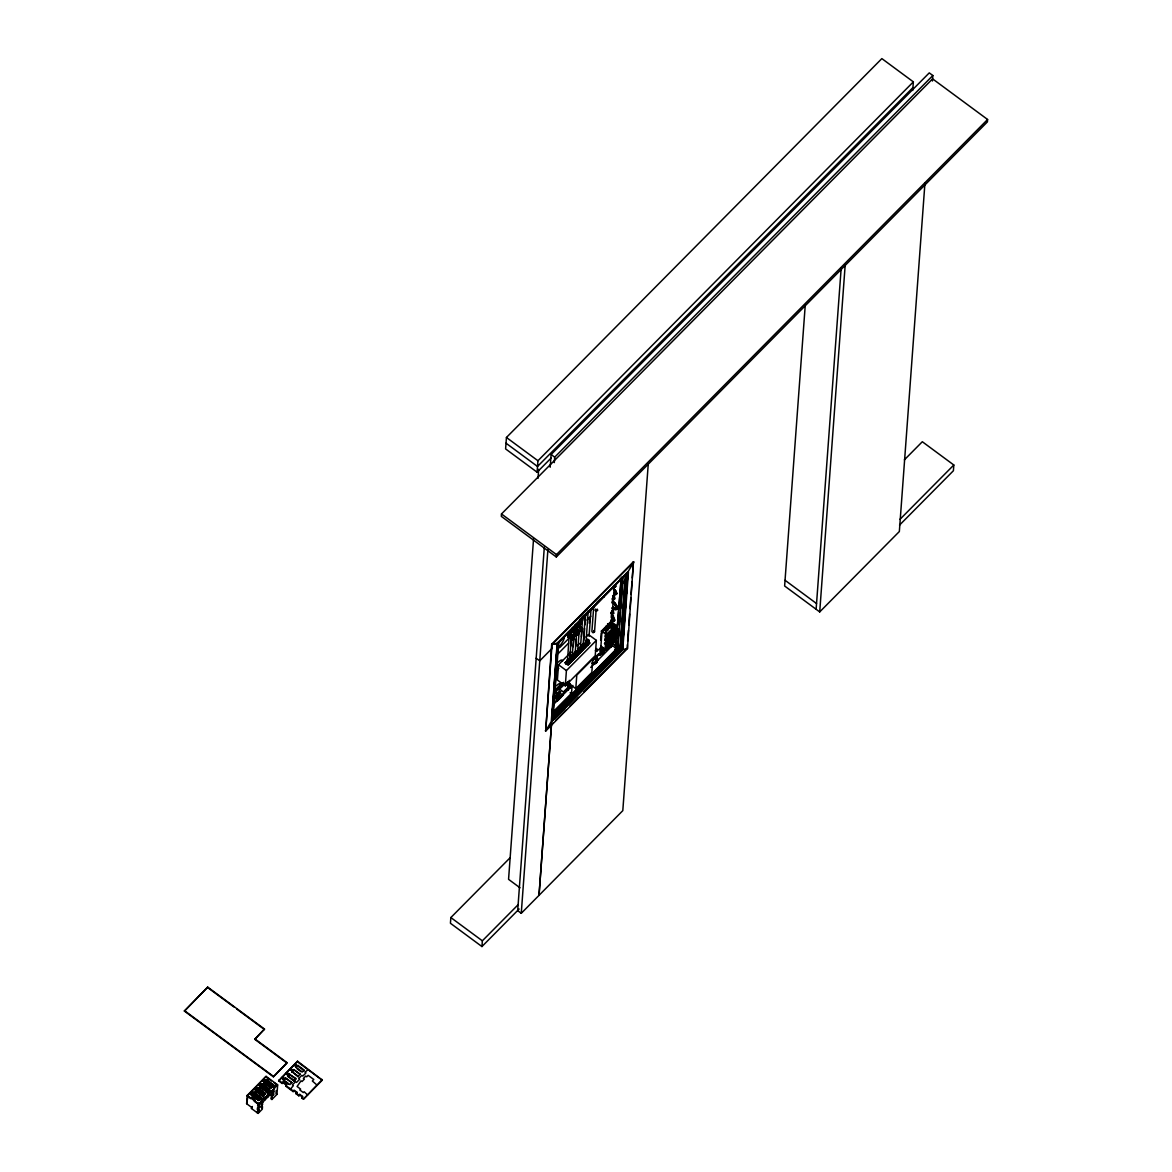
<?xml version="1.0" encoding="UTF-8"?>
<svg xmlns="http://www.w3.org/2000/svg" width="1172" height="1172" viewBox="0 0 1172 1172"><rect width="100%" height="100%" fill="white"/><g stroke="black" fill="none" stroke-linecap="round" stroke-linejoin="round"><path stroke-width="1.5" d="M570.705 693.853L571.614 693.326L571.995 685.825L553.506 704.475M571.643 693.37L571.247 693.604M568.332 664.128L569.856 656.994L571.072 657.902L570.984 661.374L571.379 660.642M574.676 653.126L575.32 653.61L573.767 655.177L573.445 658.649L572.727 657.975M574.969 655.353L576.126 655.939L576.463 652.452L578.016 650.885L577.371 650.416M579.1 653.244L579.158 649.742L580.711 648.175L579.495 647.266L581.752 648.878L581.752 650.592M581.795 647.076L581.752 648.878L583.627 646.988L583.348 645.508L581.795 647.076L580.58 646.168L582.132 644.6M586.205 644.38L586.908 645.054L587.245 641.582L586.015 640.674L584.271 647.72L583.553 647.193M576.067 626.756L577.986 624.779M570.969 630.77L573.005 632.265L573.196 629.159L577.078 625.218M562.12 685.005L560.743 687.378L561.271 685.298M561.08 685.898C563.219 684.331 561.154 687.114 561.139 685.81M561.198 686.895L562.238 684.668M560.831 686.865L561.329 685.767M561.608 686.294L561.842 685.078L560.773 687.07L562.413 684.785M561.051 687.041L561.315 685.972M562.238 685.371L561.168 686.704M561.754 686.133L562.472 684.536L561.578 685.591M544.306 547.265L517.687 910.644L521.262 913.296L622.801 810.643L648.263 463.863M521.262 913.296L547.881 549.917M551.631 722.846L539.017 895.379L551.558 723.329M552.569 710.129L553.096 702.863M553.77 693.78L554.297 686.514M554.957 677.445L555.499 670.179M556.158 661.096L556.685 653.83M184.4 1011.07L207.708 987.117L264.491 1029.06L254.764 1039.286L286.979 1063.092L273.398 1076.804L184.4 1011.07L207.708 987.117M262.469 1106.822L261.634 1107.657L260.653 1106.925L261.473 1106.09L262.469 1106.822L262.294 1109.166L258.104 1113.4L251.453 1108.492L251.541 1107.335L246.618 1103.702L247.233 1095.381L266.088 1076.35L277.661 1084.891L276.958 1094.37L271.904 1099.483L270.908 1098.75L272.886 1090.224L273.882 1090.956L273.603 1094.721L272.138 1096.201L271.904 1099.483M247.893 1096.743L246.618 1103.702M254.764 1039.286L264.491 1029.06M251.306 1095.073L253.972 1092.114L261.239 1097.783L258.602 1100.449L251.306 1095.073L253.972 1092.114M252.61 1095.337L254.646 1093.168L259.95 1097.226L254.632 1093.3M259.964 1097.095L257.928 1099.277L252.8 1095.058M252.376 1106.5L251.453 1108.492M254.646 1093.168L254.661 1093.315A1.861 0.776 44.7 0 1 255.247 1092.729L257.239 1095.073L255.364 1096.963L253.372 1094.619A1.861 0.776 44.7 0 0 252.815 1095.073M255.437 1090.898L258.104 1087.953L265.37 1093.623L262.733 1096.289L255.437 1090.898L258.104 1087.953M258.763 1089.125L258.778 1088.993A1.861 0.776 44.7 0 1 259.378 1088.554L261.371 1090.898L259.495 1092.787L257.503 1090.443A1.861 0.776 44.7 0 0 256.946 1090.898L258.792 1089.14M258.03 1110.675L257.108 1112.668L257.943 1111.832M258.602 1100.449L261.268 1097.505M259.583 1086.708L262.25 1083.763L269.516 1089.433L266.879 1092.099L259.583 1086.708L262.25 1083.763M258.104 1113.4L258.792 1103.921L277.661 1084.891M259.774 1097.241L257.913 1098.984M261.078 1086.84L261.078 1086.708A1.861 0.776 44.7 0 1 261.664 1086.254C265.297 1094.047 273.208 1088.935 262.924 1084.803L260.887 1086.986L266.22 1090.78L268.066 1088.876M262.938 1084.964L262.924 1084.803A1.861 0.776 44.7 0 1 263.524 1084.364L265.517 1086.708L263.641 1088.598M261.634 1107.657L262.806 1102.12L267.743 1097.139L266.762 1096.421M262.733 1096.289L265.399 1093.344M263.729 1082.518L266.396 1079.573L273.677 1085.243L271.025 1087.909L263.729 1082.518L266.396 1079.573M263.905 1093.066L262.045 1094.824L256.741 1091.029M265.224 1082.65L265.238 1082.518A1.861 0.776 44.7 0 1 265.81 1082.064L267.802 1084.408L269.663 1082.518L267.67 1080.188A1.861 0.776 44.7 0 0 267.113 1080.628M273.984 1082.869L276.665 1084.159L273.53 1087.338L274.468 1088.729L271.318 1091.894L270.38 1090.502L267.245 1093.681L268.183 1095.073L265.033 1098.237L264.096 1096.86L260.946 1100.025L261.898 1101.416L258.748 1104.581L254.236 1101.255L255.115 1099.761L251.584 1097.153L250.705 1098.647L247.189 1096.04L266.088 1076.35M267.099 1080.774L265.033 1082.796L270.366 1086.591L272.402 1084.554L267.07 1080.613M266.879 1092.099L269.545 1089.154M270.366 1086.737L266.293 1083.221M267.743 1097.139L272.417 1092.421L271.435 1091.689M271.025 1087.909L273.691 1084.964M272.212 1084.701L270.351 1086.444M273.398 1076.804L287.008 1062.638L254.793 1038.832M276.211 1090.473L275.977 1093.637L276.958 1094.37M278.628 1080.892L297.541 1061.202L322.285 1080.174L303.431 1099.204L301.687 1097.915L302.566 1096.435L299.768 1094.37L298.889 1095.849L296.091 1093.798L296.97 1092.304L294.026 1090.121L293.147 1091.615L285.69 1086.092L286.554 1084.613L283.038 1082.005L282.159 1083.499L278.628 1080.892L297.541 1061.202M282.159 1083.499L283.038 1082.005M288.576 1084.305L283.478 1080.54L285.441 1077.962L291.813 1082.664L285.441 1077.962M285.69 1086.092L286.554 1084.613M289.543 1074.431L295.959 1078.474L293.996 1081.053L287.638 1076.35L289.543 1074.431L295.915 1079.134L293.996 1081.053M290.202 1089.433L293.381 1085.609L292.399 1084.876L295.549 1081.697L296.531 1082.43L299.68 1079.251L298.684 1078.533L301.834 1075.354L302.815 1076.086L305.965 1072.907L304.969 1072.19L308.075 1069.67M298.157 1076.863L291.828 1071.501L293.733 1069.582L300.105 1074.284L293.733 1069.582M295.974 1067.311L297.878 1065.392L304.251 1070.095L302.347 1072.014L295.974 1067.311L297.878 1065.392M296.091 1093.798L296.97 1092.304M298.889 1095.849L299.768 1094.37M301.687 1097.915L302.566 1096.435M303.431 1099.204L322.329 1079.515M307.621 1094.97L304.134 1091.718L303.314 1092.553L299.783 1089.945L300.618 1089.11L297.087 1086.503L301.043 1080.789L302.024 1081.522L304.368 1079.163L303.372 1078.43L305.716 1076.072L306.698 1076.804L308.148 1075.339L313.803 1079.515L312.353 1080.994L317.216 1085.287M509.864 857.992L450.854 917.559L450.429 923.272L481.941 946.551L519.137 909.003M912.724 90.449L913.354 81.864L881.857 58.6L506.436 437.478L505.601 448.92L537.098 472.199L551.25 457.915M501.484 513.966L501.308 516.354L556.304 556.978L987.425 121.873L987.6 119.485L932.59 78.861L501.484 513.966L556.48 554.59L556.304 556.978M481.941 946.551L482.351 940.823L518.273 904.564M537.098 472.199L537.948 460.743L913.354 81.864M533.582 538.563L508.56 879.337L520.016 887.805M538.007 478.425L538.666 469.313M550.181 467.247L551.118 454.516L929.264 72.884L932.839 75.521L932.443 81M554.297 462.618L554.693 457.168L932.839 75.521M557.11 643.34L551.734 721.586L557.462 643.604L551.69 644.248L557.11 643.34L628.089 571.702L633.803 561.974L552.041 644.497L545.683 731.05L551.382 721.322L622.361 649.684L627.445 648.541L545.683 731.05L551.69 644.248L633.466 561.725L627.445 648.541L627.372 644.688M581.356 618.479L627.796 572.214L557.374 643.282L551.338 720.56M552.539 713.001L553.331 702.16M553.726 697.721L554.532 685.913M554.927 681.298L555.733 670.369M556.129 664.89L556.934 653.947M557.711 642.578L557.33 648.204M552.246 720.707A2.578 2.315 77.3 0 0 552.554 719.784L558.165 643.282A2.578 0.82 30.4 0 1 557.916 643.501L628.441 571.965L622.728 649.947L551.734 721.586L557.931 643.501L628.089 571.702L627.562 578.953M553.257 713.631L615.578 649.977L553.975 712.151M558.824 641.714L553.169 714.158M556.671 690.03L557.022 689.37M570.998 652.174L558.517 664.758L557.403 680.024L565.3 685.854L595.244 655.631L596.358 640.366L588.461 634.535L585.971 637.055M557.462 689.737L557.564 688.404L555.645 690.337M560.055 687.949L559.571 688.447M561.403 686.645L561.637 685.312M561.593 684.697L563.556 682.338M562.941 683.745L562.838 685.312L564.391 683.745M563.351 683.349L562.604 686.147L559.396 689.019L563.395 691.978L568.684 686.645L566.017 684.668M567.805 660.305L565.27 663.044M567.878 633.818L567.951 637.612L568.347 632.294M566.105 664.378L565.988 662.766L567.79 664.172L570.046 661.887L567.79 664.172M566.442 662.532L566.252 663.367M566.677 662.546L566.105 661.872L565.988 662.839L566.633 662.341M566.428 664.436L567.16 659.719L568.376 660.612M565.3 685.854L566.413 670.589L596.358 640.366M569.006 660.363L569.182 661.858L567.453 661.682L569.387 632.235M567.307 663.923L567.365 662.971L568.435 663.601M567.761 660.349L567.57 661.052M568.098 636.293L569.299 636.85L568.391 634.682L568.098 636.293L570.618 637.612L571.247 634.609M569.446 634.858L569.563 633.363L568.2 634.872M569.431 637.319L569.533 635.81L568.142 634.785M569.592 660.715L567.731 663.147L570.207 660.525L569.929 659.045M569.958 633.876L570.002 632.953L568.142 635.62M568.098 663.411L567.336 663.411M568.405 664.055L568.757 663.279M570.618 637.612L570.881 635.663M574.177 635.751L573.884 638.784L572.317 640.366L571.101 639.458L570.852 637.685L572.522 638.916L574.383 637.026M569.211 663.235L569.563 662.458M571.892 628.661L569.607 661.565M569.929 658.561L570.471 651.324M570.867 646.006L571.394 638.901M571.628 634.843L572.346 635.693M569.826 662.561L569.812 661.682M571.247 660.686L570.471 659.924L572.185 658.195L570.061 660.246L570.749 661.228M571.892 635.37L572.126 634.565M569.797 661.916L570.207 660.525M572.053 637.964L572.551 635.004M568.435 690.103L568.684 686.645M569.27 680.317L569.021 683.657L575.789 688.653L591.831 672.464L592.812 658.942L576.785 675.116L575.789 688.653M570.793 660.7L567.6 659.367M572.449 637.715L572.522 635.429M573.181 627.738L572.419 627.738M572.742 635.312L572.317 640.366M573.401 628.456L573.386 627.035M571.335 661.081L571.702 660.305M571.584 660.847L571.731 660.202M571.746 658.972L572.786 659.279L570.486 661.462L572.141 658.708M573.767 655.177L572.551 654.284L572.039 656.042L573.694 657.272L575.569 655.382M571.833 660.598L574.28 630.067M572.507 659.836L572.507 658.972M573.313 646.666L573.972 637.641M572.712 659.367L572.625 656.32L571.409 655.426L569.856 656.994M575.174 626.331L575.262 625.145M572.727 658.327L575.452 656.379M575.481 632.558L575.262 635.414L572.537 638.169L571.57 637.641M573.723 658.693L574.881 655.47M573.665 630.961L575.686 632.47L575.467 635.473L572.551 638.418L569.709 636.088M576.141 626.302L575.921 629.305L573.005 632.265M573.943 658.459L574.47 657.507M576.36 630.199L576.17 631.737L576.009 630.565M574.192 658.21L574.632 657.346M574.441 656.247L575.481 656.569M579.495 630.551L579.217 633.349L577.664 634.916L576.434 634.023L576.199 632.235L577.855 633.466L579.73 631.576M575.965 632.177L576.58 629.159L576.331 631.151M576.8 626.244L577.899 625.526L576.316 625.262M574.983 656.115L577.283 623.226M575.203 657.126L575.203 656.247M575.862 645.889L576.39 638.784M577.166 628.148L577.43 624.588M578.47 622.83L578.734 621.585M578.997 625.526L581.034 627.02L578.104 629.979L577.664 634.916M576.302 625.321L578.338 626.815L578.529 623.709M576.419 655.968L578.148 653.185M576.565 655.807L576.932 655.031M576.888 655.485L577.576 654.372M577.855 654.064L577.664 652.555M577.21 652.306L577.093 653.815L575.437 653.346M577.137 655.236L577.371 654.503M577.21 653.551L577.942 648.834L579.158 649.742M579.598 620.735L580.067 619.314M577.386 654.987L579.144 631.723M579.408 628.177L579.671 624.632M577.62 654.752L577.899 653.537M580.228 621.438L580.228 620.574M577.899 654.401L578.148 652.086L578.778 652.848M580.213 620.808L580.623 619.417M583.026 647.94L581.209 650.636L580.272 650.035L578.558 651.764L578.177 653.844L575.877 656.012L578.148 653.654M578.572 653.229L575.686 651.207M578.88 652.54L578.118 652.54M581.268 620.955L581.063 623.812L578.323 626.566L575.393 624.398M581.034 627.02L580.799 630.023L577.884 632.983M579.495 652.848L579.862 652.072M581.151 646.607L580.067 647.94L581.737 649.171L583.597 647.281M580.228 650.548L582.674 617.776M580.316 652.028L580.594 650.812M581.473 636.762L582.147 627.723M582.674 620.501L582.938 616.882M580.594 651.676L580.755 650.226M580.58 651.046L582.909 647.369M581.209 650.636L583.48 648.277M581.517 649.874L580.741 650.02M581.898 650.431L582.264 649.654M582.147 650.182L582.381 649.449M582.396 649.933L582.982 648.922M581.81 648.57L582.923 647.633L585.311 615.11M582.953 649.361L583.231 648.145M583.744 641.157L584.682 628.514M584.945 624.896L585.736 614.055M583.246 649.01L583.495 647.808M583.524 647.559L583.597 646.592L584.52 647.442L583.026 648.013M583.114 647.134L584.008 647.808L586.278 645.45M584.55 647.764L586.293 644.981M584.784 647.53L585.634 646.255L585.355 646.944M583.568 645.142L585.224 645.596L585.399 644.117M585.824 645.186L588.241 610.48M586.044 646.182L586.029 645.318M586.161 644.893L586.234 643.926L587.304 644.571M586.234 645.713L586.161 642.681M586.601 644.117L587.187 645.083M587.421 644.849L587.875 643.985M587.67 644.6L588.036 643.824M589.296 623.284L589.692 617.893M587.992 644.278L588.359 643.501M588.212 645.376L588.256 644.629M589.047 636.352L591.025 609.411M588.886 643.047L588.798 640.015L587.582 639.106L586.015 640.674M596.123 609.953L594.526 631.796L593.076 632.792L591.889 631.532L593.764 606.041M599.976 649.112L600.401 653.185L592.973 660.671M600.635 640.161L601.163 633.012M600.401 653.185L601.968 631.723L611.667 621.936L614.304 585.912M602.423 632.426L603.287 630.932M606.935 636.689L604.723 640.308L606.832 638.183M604.957 637.011L605.074 635.517M605.206 633.7L605.309 632.206L610.597 626.888L614.524 629.789L614.333 632.089M605.06 649.845L606.173 634.814L615.007 625.892M600.753 646.666L606.056 650.577L607.155 635.546L616.824 625.789L610.978 621.438L601.295 631.225M606.437 648.35L607.052 647.633M606.774 644.952L606.759 643.882L606.671 645.069L608.092 643.633M607.023 641.655L607.155 640.439L607.037 641.538M607.243 638.374L607.374 637.158M607.77 639.941L608.209 639.575M607.77 637.832L607.14 638.476L607.946 636.674M608.209 643.941L608.371 641.831L614.48 635.678L614.729 638.095L608.209 643.941L614.729 638.095M608.458 640.63L608.62 638.535L614.714 632.367L614.978 634.785L608.458 640.63L614.978 634.785M608.707 637.334L608.854 635.224L614.963 629.071L615.212 631.474L608.707 637.334L615.212 631.474M613.747 637.055L612.018 639.516L611.432 643.662A1.861 1.597 4.2 0 1 609.777 643.164C607.286 641.919 615.769 634.067 613.645 638.535L614.641 639.267C610.949 639.165 606.393 651.105 608.517 645.025M608.634 644.248L608.766 641.729L604.825 638.828M608.869 640.938L609 638.418M609.118 637.641L609.25 635.121M609.63 638.095L609.718 639.868L610.114 638.388A1.861 1.597 4.2 0 0 611.799 638.872L611.681 640.352A1.861 1.597 4.2 0 1 610.011 639.868L609.806 639.722M614.655 630.756L612.502 632.909L611.931 637.055A1.861 1.597 4.2 0 1 610.26 636.557L609.865 634.799L614.524 630.448M609.323 646.314L609.528 646.461A1.861 1.597 4.2 0 0 611.198 646.959L611.301 645.464A1.861 1.597 4.2 0 1 609.645 644.966L609.235 646.461L609.22 644.673M609.469 643.164L609.469 641.377M609.953 636.557L609.953 634.77M611.242 617.834L611.769 610.627M612.311 603.419L612.839 596.226M612.062 627.958L612.15 626.8L607.902 623.68M611.432 643.662L611.55 642.168A1.861 1.597 4.2 0 1 609.88 641.685L609.674 641.538M611.931 637.055L612.033 635.561A1.861 1.597 4.2 0 1 610.363 635.077L609.865 634.799M611.359 645.728L613.601 640.205M611.579 644.453L611.784 642.813M611.813 641.172L612.018 639.516M611.843 639.136L614.084 633.598L614.304 635.546M612.062 637.861L612.267 636.22M612.311 634.55L612.502 632.909M612.004 643.97L610.964 643.897M609.748 636.411L614.201 631.913L614.318 630.302M613.791 639.692L613.601 641.992L609.235 646.461M613.85 638.696L613.645 635.341M614.084 635.385L614.289 633.085L608.957 638.462M614.963 629.071L613.395 641.831M608.385 647.545L614.494 641.377L614.641 639.267M614.919 637.583L614.743 640.088L615.725 640.82L606.056 650.577M616.091 635.81L615.08 639.15L615.915 638.315M616.457 630.8L615.447 634.14L616.282 633.305M615.725 640.82L616.824 625.789M615.241 649.742L615.3 651.691L621.028 580.243M615.447 651.31L621.116 578.865M617.805 643.589L617.454 649.273L619.138 628.778M618.201 638.139L618.875 629.056M619.402 621.775L620.076 612.692M620.603 605.426L621.277 596.343M621.805 589.077L622.2 583.627M619.417 625.145L620.34 612.414M620.618 608.781L622.479 583.348L623.519 581.795M615.769 651.544L617.761 649.537L623.094 576.858M552.774 716.751L619.856 649.054L625.291 575.013M552.51 717.235L620.135 648.98L620.545 643.531M620.808 639.897L621.746 627.181M622.01 623.548L622.947 610.832M623.211 607.199L625.218 579.935M620.559 649.566L626.009 573.635M621.394 649.947L627.284 573.518A2.578 2.315 77.3 0 0 627.928 572.844L622.259 650.05A2.578 0.82 30.4 0 1 621.673 650.02L620.823 649.713M622.625 646.05L622.259 650.05M622.903 642.432L623.694 631.547M624.09 626.112L624.896 615.227M625.291 609.792L626.097 598.907M626.493 593.472L627.298 582.587M627.635 641.069L628.426 630.258M628.822 624.837L629.613 614.025M630.009 608.62L630.814 597.793M631.078 594.189L632.001 581.561M632.265 577.957L633.466 561.725L631.737 564.655M805.267 304.867L784.625 586L819.711 611.916L899.349 531.531L924.942 183.14M816.122 609.264L841.188 267.949M819.711 611.916L845.173 265.136M904.359 459.863L922.32 441.727L953.818 465.006L953.407 470.734L899.525 525.115M575.774 696.344L575.54 695.201M561.622 686.177L561.725 685.371M562.282 685.239L560.787 686.909M561.945 686.133L562.179 684.8M579.891 620.252L579.583 619.373M588.359 642.139L586.454 642.783M559.015 646.885C558.854 648.189 558.429 647.53 558.297 648.424M622.845 583.334L623.826 581.693M613.688 635.385L612.78 636.586L613.161 635.678M558.121 693.678L557.755 694.762M623.665 581.649L622.977 583.085L623.753 581.502M559.073 646.71L558.355 646.094L557.242 647.134M623.577 581.605L622.317 583.363M611.681 640.352L612.15 637.7M611.198 646.944L611.667 644.307M572.493 637.041C569.563 633.686 571.409 638.945 571.057 635.825M557.55 694.527L558.473 693.385M557.945 694.498L558.634 693.223M622.933 581.473L621.629 582.997M576.463 652.452L575.247 651.559L574.749 653.024L576.419 654.254M584.594 644.248L583.378 643.34L582.894 644.82L584.55 646.05L586.425 644.161M559.176 646.519L559.176 647.266M608.312 639.707L607.697 640.894L608.048 640.102M291.066 1070.051L292.385 1069.45M559.044 693.472L559.132 692.725M558.678 646.592L558.575 647.647M557.389 648.013L557.901 647.134M617.117 642.959C618.611 642.432 616.355 643.325 617.073 642.3M558.678 695.245C560.963 692.564 557.828 697.765 556.422 693.59M569.533 684.302L568.508 685.327L569.533 684.302L567.043 682.529M552.613 708.078L553.331 707.375L552.627 708.401M558.751 647.457L557.403 648.526M621.907 583.422L623.006 582.66M559.059 692.198L556.026 695.597M261.107 1084.745C261.312 1083.309 258.602 1086.078 260.257 1085.653M556.89 689.458L556.568 690.074M620.559 580.741L620.574 581.166M596.284 649.889L596.768 648.497L595.376 650.665M558.15 648.175L558.692 648.131M560.817 686.396L562.472 684.609M560.905 686.367L561.827 685.312M912.929 87.592L537.523 466.471L506.026 443.206M556.48 554.59L987.6 119.485M581.356 617.849L583.934 615.241M581.297 618.127L587.67 611.74M596.519 602.745L600.357 598.936M619.973 579.085L622.449 576.639M580.506 620.882L579.759 619.842M552.408 648.057L539.735 660.847L536.161 658.195M573.196 629.159L575.935 626.39L575.716 629.247L572.991 632.016M578.558 623.812L581.473 620.867L581.253 623.87L578.338 626.815M568.361 634.931L569.035 636.455M568.054 635.971L569.196 636.616M571.877 634.36L572.61 635.561M559.967 647.354L568.977 638.257M586.982 620.091L590.835 616.194M570.544 636.997L571.409 636.132M576.009 631.488L576.741 630.683M572.771 635.414L575.686 632.47M574.47 635.312L572.2 637.583L571.804 636.147L572.522 636.674M577.869 632.734L580.609 629.965L580.814 627.108L577.884 624.94M558.341 653.478L568.625 643.091M574.368 637.319L572.493 639.209L570.837 637.978M579.701 631.884L577.84 633.759L576.17 632.528M580.199 631.415L582.762 628.807M577.239 645.875L579.73 643.355M616.047 607.799L616.604 607.243A5.142 2.124 44.7 0 0 612.853 601.705M573.767 653.141L572.991 653.932L574.104 654.738M568.024 659.983L565.08 662.839L568.142 664.934L589.926 642.945L586.469 640.322M580.067 647.691L577.942 648.834M566.135 662.297L567.863 660.935M571.072 657.902L572.625 656.32M587.245 641.582L588.798 640.015M569.138 660.378L570.075 661.345L567.775 662.649M574.969 655.28L573.767 656.686M585.37 644.849L586.645 645.142L588.681 642.652M570.427 660.437L572.903 657.814M578.514 652.277L580.975 649.654L580.711 648.175M570.178 660.818L568.317 662.707L566.647 661.477M572.874 658.107L571.013 659.997L569.372 658.474L571.028 659.69M578.265 652.672L576.39 654.547L574.734 653.317M580.96 649.947L579.085 651.837L577.43 650.607M586.396 644.453L584.535 646.343L582.865 645.113M580.843 650.475L578.558 651.764M587.216 644.043L588.93 642.315M588.915 642.783L586.557 645.186L585.707 644.541M573.181 658.737L575.437 656.452M584.008 647.808L586.278 645.523L585.707 644.996M589.721 643.032L568.112 664.832L565.285 662.502M556.011 689.107L562.179 682.88M615.373 629.364L608.854 635.224M556.378 689.37L562.545 683.144M609.088 636.674L614.421 631.283M555.792 690.718L558.956 687.525L559.147 692.476L563.146 695.421M561.505 685.063L563.527 682.749M606.7 639.985L604.474 643.604L607.096 645.538M615.124 632.675L608.62 638.535M559.396 689.019L564.684 683.686M609.836 638.257L614.289 633.759M563.673 685.474L564.611 684.521M608.795 639.956L614.172 634.579M610.832 638.74L614.172 635.37M565.534 685.181L569.387 681.284M614.04 636.381L608.707 641.758L607.726 641.04M614.89 635.986L608.371 641.831M556.7 695.362L560.392 691.641M606.788 644.849L608.078 642.608L608.092 643.531M608.605 643.282L611.813 640.015M555.821 696.886L560.758 691.905M592.3 660.158L597.237 655.177M611.784 641.436L614.231 638.96M608.473 645.069L610.627 642.886M609.352 644.849L613.806 640.352M611.257 644.058L614.494 641.377M554.063 702.731L571.321 685.327M557.55 700.885L561.388 697.018M570.31 688.008L572.874 685.43M590.732 667.41L612.414 645.508M570.09 692.872L570.837 692.462M617.161 646.929L611.74 642.446M571.438 693.341L552.964 711.99L552.276 711.492M576.228 688.828L581.312 683.686M586.41 678.559L591.494 673.417M553.536 713.484L616.853 649.464M553.858 713.733L615.461 651.559M552.144 718.421L620.618 649.347L618.025 647.164M565.812 705.588L569.636 701.735M577.283 694.967L551.836 720.59A1.699 1.524 77.3 0 0 552.129 719.593L620.691 649.64M581.297 690.894L590.087 682.045M596.592 675.468L601.588 670.384M609.235 662.663L621.761 649.493M545.346 730.801L553.008 723.065M555.557 720.487L565.783 710.173M569.607 706.306L578.558 697.281M583.671 692.125L627.108 648.292M254.866 1089.462L257.064 1088.51L255.393 1089.608M257.811 1095.937L260.36 1097.812L258.455 1099.732L252.083 1095.029L254.046 1093.154M258.133 1088.92L256.228 1090.839L262.616 1095.527M252.786 1095.337L255.247 1092.729M256.917 1091.161L259.378 1088.554M261.063 1086.986L263.524 1084.378M265.209 1082.796L267.67 1080.188M264.096 1092.919L262.059 1095.102L259.495 1092.787M262.601 1095.542L264.506 1093.623L259.408 1089.857M286.481 1074.431L287.96 1073.112L288.532 1073.698L287.404 1074.871L285.587 1073.757L287.228 1072.409M258.587 1103.028L257.62 1105.826L258.602 1106.558L259.437 1105.723L259.29 1107.687L258.455 1108.522L257.474 1107.789L257.342 1109.65L258.323 1110.382L259.144 1109.547L259.012 1111.408L258.192 1112.243L257.195 1111.51M289.587 1073.772L287.682 1075.691L294.055 1080.394M283.478 1080.54L285.382 1078.606M291.784 1072.16L293.689 1070.241M272.417 1092.421L273.882 1090.956M291.813 1082.664L289.909 1084.583L283.536 1079.881M300.105 1074.284L298.201 1076.204L291.828 1071.501M293.147 1091.615L293.967 1090.78L296.926 1092.963M899.935 519.386L953.818 465.006M595.566 609.088C593.369 611.623 599.581 611.506 597.178 609.074M601.822 632.924L601.47 630.917M579.569 620.105L580.492 620.222M604.078 596.958L603.053 597.178M292.209 1069.875L291.374 1070.666L291.008 1069.802M621.966 580.99L621.292 582.015M622.332 581.297L621.629 582.264M626.961 573.152L627.064 573.093A1.699 1.524 77.3 0 0 627.665 572.449L627.767 572.258A1.773 1.597 77.3 0 1 627.079 573.108L626.463 573.181M576.009 625.409L576.902 626.068L576.082 625.804M626.991 573.679L626.141 573.694M570.193 632.646L570.163 633.393M577.005 632.367L578.719 632.587L578.587 631.093M296.062 1064.659C294.831 1067.223 296.809 1065.509 295.329 1063.883L293.864 1065.363L294.743 1065.788L294.113 1065.319M572.361 638.257L573.65 636.982M569.533 635.81L570.867 636.455M593.662 630.609L594.526 631.796M578.543 651.075L580.199 649.933M570.456 659.235L572.112 658.093M785.05 580.272L816.547 603.551M551.118 454.516L554.693 457.168M506.436 437.478L537.948 460.743M610.319 622.42L616.003 626.624L615.813 629.13L616.648 628.295L615.652 627.562M610.143 623.885L612.971 625.965M614.231 630.448L615.637 631.635M614.275 635.913L615.271 636.645M605.309 632.206L607.931 634.155M602.467 631.767L605.265 633.832M606.173 634.814L607.155 635.546M612.897 643.78L615.74 645.875M617.556 647.076L620.442 649.478M611.315 644.79L615.593 647.94M575.906 625.496L576.902 626.141M600.811 646.006L605.118 649.185M576.067 628.47L578.104 629.979M587.245 639.546L588.359 640.366M587.406 640.264L589.062 641.494L587.201 643.384L585.531 642.153L587.172 643.677L589.047 641.787L587.377 640.557M583.817 642.989L584.931 643.809M585.311 644.864L586.308 645.64M572.668 637.876L571.145 636.103M584.579 646.71L584.901 646.988M569.724 636.337L573.43 639.136M568.068 635.825L569.299 636.85M581.019 645.816L582.132 646.636M579.158 647.706L580.272 648.526M582.103 649.815L581.151 649.61M581.722 650.27L580.785 649.42L581.649 650.343M578.382 648.482L579.495 649.303M580.873 651.134L579.862 650.357L580.536 651.486M577.444 650.313L579.115 651.544M577.034 652.408L578.177 653.39M576.448 654.914L578.279 652.365L578.016 650.885M576.77 655.192L575.452 654.811L575.188 656.481M572.053 655.749L573.723 656.979L575.598 655.089L575.32 653.61M571.072 655.866L572.185 656.672M570.295 656.642L571.409 657.463M570.061 660.246L570.998 661.096M570.09 662.004L569.079 661.242L569.768 662.37M566.677 661.184L568.332 662.414M558.517 664.758L566.413 670.589M566.53 683.056L568.786 684.712M566.252 683.657L568.742 685.43M556.085 691.627L559.703 694.22M556.041 692.33L559.425 694.835M555.572 692.139L558.956 694.644M556.656 693.678L558.912 695.348M555.821 698.541L558.077 700.211M555.587 698.453L557.843 700.124M450.854 917.559L482.351 940.823M207.678 987.571L233.887 1006.924M236.788 1009.077L264.447 1029.514M297.498 1061.861L322.285 1080.174M297.835 1066.051L304.207 1070.754M297.205 1068.908L301.028 1071.735M291.374 1068.219L289.733 1069.582L290.466 1070.109L289.997 1069.523M283.097 1076.57L281.456 1077.932L282.188 1078.474L281.72 1077.888M282.979 1082.664L286.51 1085.272M299.724 1095.029L302.508 1097.095M184.429 1010.616L273.428 1076.35M278.687 1080.232L282.203 1082.84M285.734 1085.448L293.19 1090.956M296.15 1093.139L298.948 1095.205M301.731 1097.27L303.475 1098.545M266.044 1077.009L271.333 1080.921M266.381 1079.851L273.677 1085.243M263.861 1079.266L264.638 1079.588L263.89 1079.031L262.411 1080.525L263.304 1080.95L262.675 1080.481M263.744 1082.254L271.04 1087.631M262.22 1084.041L269.516 1089.433M259.935 1083.368L258.28 1084.73L259.012 1085.272L258.543 1084.686M272.607 1093.989L273.603 1094.721M259.598 1086.429L266.894 1091.821M269.091 1094.047L270.087 1094.78M271.157 1095.468L272.138 1096.201M258.074 1088.231L265.37 1093.623M260.081 1090.092L264.081 1093.066M255.789 1087.557L254.134 1088.92L255.965 1090.019M255.452 1090.619L262.748 1096.01M264.286 1098.911L265.282 1099.629M253.943 1092.392L261.239 1097.783M251.658 1091.733L250.002 1093.08L250.735 1093.623L250.266 1093.037M261.825 1101.402L262.806 1102.12M252.185 1095.044L258.485 1099.702M251.321 1094.794L258.616 1100.186M261.649 1103.746L262.631 1104.478M260.829 1104.581L261.81 1105.313M247.233 1095.381L258.792 1103.921M556.363 685.767A7.31 2.212 -53.5 0 1 560.538 685.884M564.128 637.041A7.31 2.212 -53.5 0 1 559.264 646.314M558.077 662.297A7.31 2.212 -53.5 0 1 562.487 661.301M558.751 668.421A7.31 2.212 -53.5 0 1 557.535 669.769M562.223 695.963A4.205 3.604 4.2 0 1 556.304 696.3M560.465 697.457A4.717 4.043 4.2 0 1 555.982 696.637M557.257 697.926A5.142 4.41 4.2 0 1 556.319 697.53M561.476 696.285A3.78 3.238 4.2 0 1 560.861 696.651M569.299 685.517A3.267 2.813 4.2 0 1 568.098 687.451M567.966 682.983A3.267 2.813 4.2 0 1 569.284 684.946M569.812 685.415A3.78 3.238 4.2 0 1 569.065 687.232M568.156 682.573A3.78 3.238 4.2 0 1 569.768 684.77M567.644 683.217A2.842 2.447 4.2 0 1 567.922 687.085M569.182 683.115A4.205 3.604 4.2 0 1 570.207 685.84M600.284 648.643A3.267 2.813 4.2 0 1 602.804 651.896A3.267 2.813 4.2 0 1 599.229 654.166M600.298 648.204A3.78 3.238 4.2 0 1 600.005 654.621M601.954 650.328A2.842 2.447 4.2 0 1 601.837 653.112M601.441 653.463A2.842 2.447 4.2 0 1 600.445 653.932M600.65 649.361A2.842 2.447 4.2 0 1 601.602 649.933M603.551 650.548A4.205 3.604 4.2 0 1 603.258 653.375M602.789 653.976A4.205 3.604 4.2 0 1 602.174 654.474M599.83 655.207A4.205 3.604 4.2 0 1 598.98 655.163M602.716 649.273A4.205 3.604 4.2 0 1 603.214 649.874M595.01 656.862A4.205 3.604 4.2 0 1 592.08 663.323M595.903 656.979A4.717 4.043 4.2 0 1 592.124 663.762M597.046 662.136A5.142 4.41 4.2 0 1 596.46 662.869M595.713 663.484A5.142 4.41 4.2 0 1 594.834 663.938M596.372 657.111A5.142 4.41 4.2 0 1 596.973 657.858M597.398 658.679A5.142 4.41 4.2 0 1 597.632 660.451M594.658 657.082A3.78 3.238 4.2 0 1 592.197 662.956M560.333 697.648A5.142 4.41 4.2 0 1 556.29 697.047M568.039 681.855A4.205 3.604 4.2 0 1 567.937 688.257M595.845 656.188A5.142 4.41 4.2 0 1 592.827 663.923M600.782 647.706A4.205 3.604 4.2 0 1 603.58 652.365A4.205 3.604 4.2 0 1 598.13 654.503M567.526 681.811A3.78 3.238 4.2 0 1 567.951 687.627M595.933 656.525A4.717 4.043 4.2 0 1 592.153 663.323M600.328 647.764A3.78 3.238 4.2 0 1 603.272 651.779A3.78 3.238 4.2 0 1 598.526 654.02M562.15 696.241A4.717 4.043 4.2 0 1 561.373 696.695M560.494 697.018A4.717 4.043 4.2 0 1 556.011 696.183M595.083 656.672A4.205 3.604 4.2 0 1 592.812 663.118M599.551 648.922A2.842 2.447 4.2 0 1 602.423 651.515A2.842 2.447 4.2 0 1 599.332 653.8M600.372 648.438A3.267 2.813 4.2 0 1 602.73 652.013A3.267 2.813 4.2 0 1 598.496 653.771M568.024 682.793A3.267 2.813 4.2 0 1 568.098 687.232M562.018 695.582A3.78 3.238 4.2 0 1 556.041 695.538M562.238 695.743A4.205 3.604 4.2 0 1 556.158 695.948M612.853 611.052A3.267 1.348 44.7 0 1 611.081 612.443M612.546 611.301A3.267 1.348 44.7 0 1 611.183 612.941M613.059 611.183A2.842 1.172 44.7 0 1 612.897 612.253M612.604 611.066A2.842 1.172 44.7 0 1 611.242 612.326M613.557 613.483A4.205 1.729 44.7 0 1 610.89 613.308M612.341 610.275A4.205 1.729 44.7 0 1 613.615 612.648A3.78 1.553 44.7 0 1 611.857 613.117M613.718 613.293A4.205 1.729 44.7 0 1 613.322 613.381M613.073 609.923A4.205 1.729 44.7 0 1 613.527 610.583M612.443 611.374A3.78 1.553 44.7 0 1 611.301 613.688M613 610.817A3.78 1.553 44.7 0 1 613.513 611.916M614.069 618.406A5.142 2.124 44.7 0 1 611.022 620.442M612.37 616.135A5.142 2.124 44.7 0 1 613.601 617.644A4.205 1.729 44.7 0 0 611.989 615.74M614.699 620.647A5.142 2.124 44.7 0 1 614.245 620.794M612.985 620.589A5.142 2.124 44.7 0 1 612.238 620.252M612.971 615.622A5.142 2.124 44.7 0 1 613.645 616.384M611.491 616.062A4.717 1.948 44.7 0 1 614.025 620.384A4.717 1.948 44.7 0 1 611.139 620.721M614.216 618.318A4.717 1.948 44.7 0 1 611.711 620.149M612.722 616.179A4.717 1.948 44.7 0 1 613.322 616.882M613.967 619.505A3.78 1.553 44.7 0 1 611.828 619.285M613.908 618.289A4.205 1.729 44.7 0 1 611.476 619.739M612.429 626.126A4.205 1.729 44.7 0 1 611.681 626.302M611.169 626.214A4.205 1.729 44.7 0 1 608.707 624.72M611.198 625.452A4.205 1.729 44.7 0 1 609.264 624.163A3.267 1.348 44.7 0 0 611.872 625.262M612.136 625.306A3.78 1.553 44.7 0 1 610.656 626.141A3.78 1.553 44.7 0 1 607.594 623.885M612.267 625.614A3.78 1.553 44.7 0 1 611.462 625.643M610.949 625.482A3.78 1.553 44.7 0 1 608.664 623.87M611.33 624.661A2.842 1.172 44.7 0 1 610.07 624.061M611.799 616.106A4.205 1.729 44.7 0 1 613.894 619.929A4.205 1.729 44.7 0 1 611.183 620.032M613.82 619.49A3.78 1.553 44.7 0 1 611.55 619.578M611.813 615.842A3.78 1.553 44.7 0 1 613.249 617.541M613.557 618.113A3.78 1.553 44.7 0 1 613.85 619.109M611.974 625.189A3.267 1.348 44.7 0 1 608.415 623.9M611.037 624.954A2.842 1.172 44.7 0 1 609.352 624.017M607.345 630.272A5.142 2.124 44.7 0 1 606.041 626.302M608.898 626.507A5.142 2.124 44.7 0 1 609.704 626.991M606.891 628.163A5.142 2.124 44.7 0 1 606.407 626.214M607.448 630.712A4.717 1.948 44.7 0 1 606.114 626.815A4.717 1.948 44.7 0 1 609.865 627.826M607.448 629.423A4.717 1.948 44.7 0 1 606.554 626.419M608.971 626.346A4.717 1.948 44.7 0 1 609.689 626.742M607.623 628.046A3.78 1.553 44.7 0 1 607.726 626.522M609.469 626.698A3.78 1.553 44.7 0 1 610.041 627.02M607.667 629.349A4.205 1.729 44.7 0 1 607.169 626.478M608.517 626.449A4.205 1.729 44.7 0 1 609.777 627.064M607.799 630.214A4.205 1.729 44.7 0 1 606.803 626.83A4.205 1.729 44.7 0 1 610.26 627.914M607.594 628.881A3.78 1.553 44.7 0 1 608.634 626.771M609.176 626.991A3.78 1.553 44.7 0 1 609.748 627.298M615.168 585.341A3.267 1.348 44.7 0 1 613.718 586.073M615.476 585.194A3.78 1.553 44.7 0 1 613.82 586.41M614.992 585.429A2.842 1.172 44.7 0 1 613.806 585.473M615.769 586.542A4.205 1.729 44.7 0 1 614.919 586.645M616.15 592.505A4.205 1.729 44.7 0 1 614.275 593.442M614.362 589.428A4.205 1.729 44.7 0 1 615.769 591.362M616.428 592.27A4.717 1.948 44.7 0 1 615.564 594.043M615.007 593.984A4.717 1.948 44.7 0 1 614.362 593.779M615.285 590.175A4.717 1.948 44.7 0 1 615.783 590.908M614.861 593.003A3.78 1.553 44.7 0 1 614.348 592.842M616.076 592.49A3.78 1.553 44.7 0 1 615.666 592.973M617.073 593.442A5.142 2.124 44.7 0 1 616.824 593.808M613.249 595.742A3.267 1.348 44.7 0 1 614.245 598.101A3.267 1.348 44.7 0 1 612.604 598.35M613.645 595.889A3.78 1.553 44.7 0 1 612.912 598.775M614.128 595.581A4.205 1.729 44.7 0 1 614.582 596.226M614.04 596.636A2.842 1.172 44.7 0 1 614.172 597.632M616.912 609.323A6.534 2.696 44.7 0 1 612.136 607.96M613.308 601.822A6.534 2.696 44.7 0 1 615.974 604.708M616.619 605.719A6.534 2.696 44.7 0 1 617.073 606.686A6.109 2.52 44.7 0 0 616.369 604.928M613.395 595.933A4.205 1.729 44.7 0 1 614.67 598.965A4.205 1.729 44.7 0 1 612.56 599.288M616.34 592.358A5.142 2.124 44.7 0 1 613.967 594.277M614.143 589.238A5.142 2.124 44.7 0 1 615.974 591.596M615.417 585.399A4.205 1.729 44.7 0 1 613.308 586.85M612.575 601.954A6.109 2.52 44.7 0 1 616.794 608.356A6.109 2.52 44.7 0 1 612.121 608.195M612.604 595.874A3.78 1.553 44.7 0 1 614.099 598.804A3.78 1.553 44.7 0 1 612.355 599.332M613.454 589.355A4.717 1.948 44.7 0 1 615.989 593.428A4.717 1.948 44.7 0 1 613.806 594.351M614.714 585.238A3.78 1.553 44.7 0 1 613.776 587.128M617.073 608.561A6.109 2.52 44.7 0 1 612.678 607.623M614.069 602.174A6.109 2.52 44.7 0 1 615.71 603.976M616.487 607.697A5.142 2.124 44.7 0 1 613.996 607.872M617.058 608.957A6.534 2.696 44.7 0 1 616.399 609.044M615.608 608.913A6.534 2.696 44.7 0 1 613.703 608.078M613.85 607.155A4.717 1.948 44.7 0 1 613.132 606.715M613.117 601.646A4.717 1.948 44.7 0 1 615.681 604.327M616.091 605.045A4.717 1.948 44.7 0 1 616.384 605.719M616.531 606.334A4.717 1.948 44.7 0 1 616.531 606.847M615.827 607.799A4.717 1.948 44.7 0 1 612.575 607.286M612.56 602.218A4.717 1.948 44.7 0 1 615.124 604.899M615.534 605.616A4.717 1.948 44.7 0 1 615.974 607.404M612.106 602.13A5.142 2.124 44.7 0 1 616.047 607.521A5.142 2.124 44.7 0 1 612.517 607.931M613.747 596.914A2.842 1.172 44.7 0 1 613.879 597.925M612.897 595.947A3.267 1.348 44.7 0 1 613.952 598.394A3.267 1.348 44.7 0 1 612.223 598.599M615.813 592.387A3.78 1.553 44.7 0 1 615.022 593.34M614.582 593.296A3.78 1.553 44.7 0 1 614.069 593.135M614.318 589.677A3.78 1.553 44.7 0 1 615.212 590.82M614.055 589.706A4.205 1.729 44.7 0 1 615.871 593.003A4.205 1.729 44.7 0 1 614.069 593.764M614.817 585.502A2.842 1.172 44.7 0 1 613.513 585.766M614.875 585.604A3.267 1.348 44.7 0 1 613.498 586.381M256.917 1096.772L258.045 1097.065L256.946 1096.684M261.048 1092.597L262.176 1092.905L261.107 1092.451M265.209 1088.407L266.322 1088.715L265.209 1088.407M269.355 1084.217L270.468 1084.525L269.355 1084.217M604.459 630.404L605.279 629.584L604.459 630.404M607.213 646.578L607.404 647.369L607.213 646.578M258.25 1096.948L256.741 1096.772L258.25 1096.948M262.382 1092.787L260.873 1092.612L262.382 1092.787M266.527 1088.598L265.048 1088.305L266.513 1088.671M270.673 1084.408L269.194 1084.115L270.673 1084.408M612.971 633.1L613.835 632.279L612.985 633.041M612.487 639.707L613.381 638.652L612.59 639.692M612.238 643.003L612.883 642.08L612.253 642.93M596.607 651.266L598.174 649.537L596.607 651.266M580.829 650.943L578.47 653.331L580.829 651.017M252.185 1092.363L251.35 1094.077L252.185 1092.363M264.608 1079.822L263.773 1081.536L264.608 1079.822M262.294 1084.73L260.389 1086.649L266.776 1091.337L268.652 1089.433L262.294 1084.73M266.44 1080.54L264.535 1082.474L270.922 1087.147L272.812 1085.257L266.44 1080.54M254.764 1094.106L255.599 1095.351L254.764 1094.106M258.895 1089.931L259.73 1091.176L258.895 1089.931M263.055 1085.741L263.876 1086.986L263.055 1085.741M267.201 1081.566L268.022 1082.811L267.201 1081.566M283.624 1077.215L282.789 1078.914L283.624 1077.215M578.133 653.727L577.239 653.068L578.177 653.844"/></g></svg>
